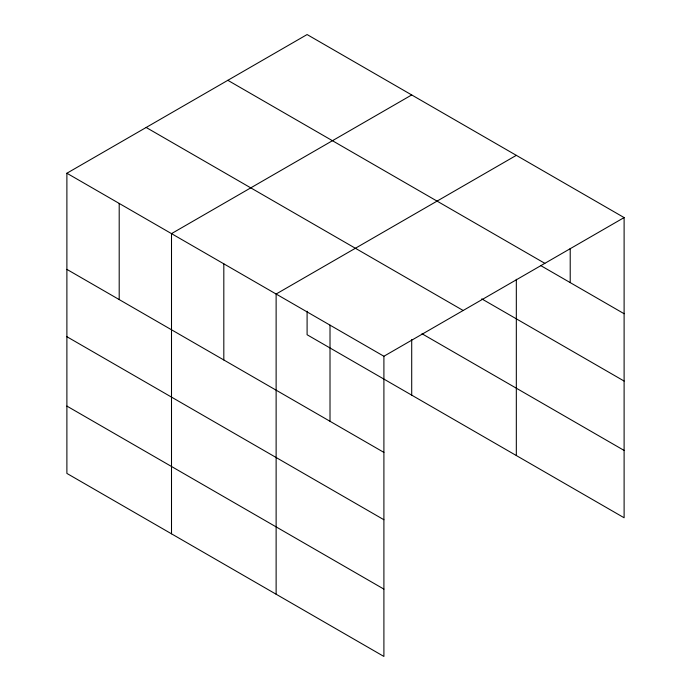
<?xml version="1.0" encoding="UTF-8"?>
<svg xmlns="http://www.w3.org/2000/svg" width="691" height="691" viewBox="0 0 691 691"><rect width="100%" height="100%" fill="white"/><g stroke="black" fill="none" stroke-linecap="round" stroke-linejoin="round"><path stroke-width="1.04" d="M383.902 519.736L383.902 356.254L66.889 173.234L66.889 473.421L383.902 656.45L383.902 519.736L66.889 336.707M516.324 279.276L516.324 455.542M307.098 311.226L307.098 334.746L624.111 517.766L624.111 217.579L307.098 34.55L66.889 173.234M411.706 94.952L171.506 233.627L171.506 533.823M516.324 155.345L276.124 294.029L276.124 594.225M383.902 356.254L624.111 217.579M227.831 80.311L544.845 263.34M540.483 265.439L624.111 313.723M481.765 298.875L624.111 381.052M146.155 127.464L463.169 310.492M421.985 333.736L624.111 450.428M66.889 269.378L383.902 452.398M66.889 406.083L383.902 589.112M570.213 248.423L570.213 282.602M411.706 339.566L411.706 395.14M330.013 325.141L330.013 421.285M223.815 263.832L223.815 359.968M119.198 203.43L119.198 299.574"/></g></svg>
